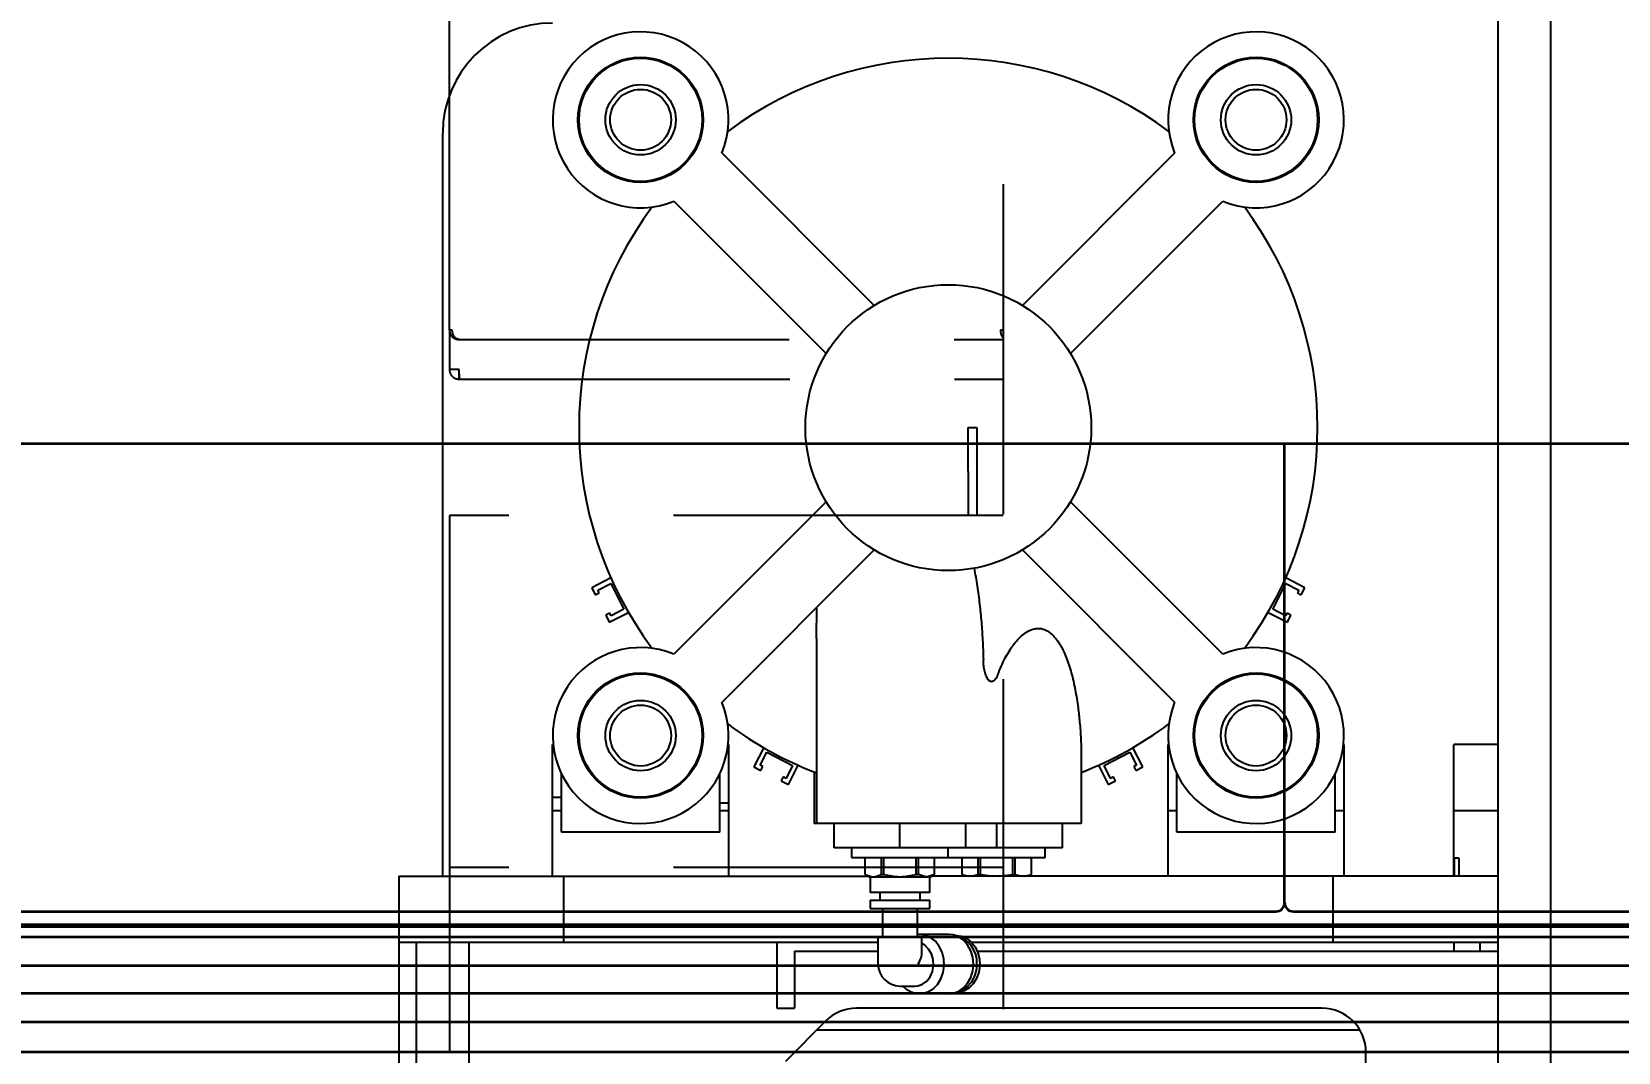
# Model space of a CAD drawing. Header units: inches. Extents: x 16559 to 58559, y 6500 to 36200.
# Drawn here: x 34559.6 to 34920.5, y 29942.3 to 30174.3 of the extents above; entities that cross this region are included whole.
import ezdxf

# ---------------------------------------------------------------- set-up
doc = ezdxf.new("R2010")
doc.units = ezdxf.units.IN
doc.header["$LTSCALE"] = 300
doc.linetypes.add('NASCOSTA', pattern=[0.375, 0.25, -0.125])
doc.layers.add('GUIDE', color=4, linetype='Continuous', lineweight=35)
for name, color, linetype in [('MACCHINA', 40, 'Continuous'), ('MORSE', 41, 'Continuous'), ('QUOTE', 7, 'Continuous')]:
    doc.layers.add(name, color=color, linetype=linetype)
doc.styles.get("Standard").update_dxf_attribs({"font": 'romans.shx'})
doc.dimstyles.new('sc1a100', dxfattribs={"dimscale": 100, "dimtxt": 3, "dimasz": 3, "dimexe": 0, "dimexo": 0, "dimgap": 1, "dimtad": 1, "dimzin": 12, "dimdsep": 46, "dimtxsty": 'Standard', "dimblk": 'CLOSEDBLANK', "dimcen": 1, "dimclrd": 253, "dimclre": 253, "dimclrt": 2, "dimadec": 0, "dimazin": 3, "dimtfac": 1, "dimtmove": 0, "dimatfit": 1, "dimldrblk": 'CLOSEDBLANK', "dimfxl": 1, "dimtolj": 1, "dimtzin": 0, "dimarcsym": 0})

# ---------------------------------------------------------------- blocks, each defined once
blk = doc.blocks.new('A$C17fb79fa')
at = {"layer": 'GUIDE'}
for p, q in [((2000, 413.29), (0, 413.29)), ((4000, 413.29), (2000, 413.29)), ((2000, 413.05), (2000, 413.29)), ((2000, 349.36), (2000, 413.05)), ((2000, 345.6), (2000, 349.36)), ((2000, 309), (2000, 345.6)), ((2, 307), (1998, 307)), ((2002, 307), (3998, 307)), ((4000, 304), (0, 304)), ((4000, 303.5), (0, 303.5)), ((4000, 301.14), (0, 301.14)), ((4000, 294.64), (0, 294.64)), ((4000, 288.36), (0, 288.36)), ((4000, 281.86), (0, 281.86)), ((4000, 275), (0, 275))]:
    blk.add_line(p, q, dxfattribs=at)
for centre, start, end in [((1998, 309), 270, 0), ((2002, 309), 180, 270)]:
    blk.add_arc(centre, 2, start, end, dxfattribs=at)
blk = doc.blocks.new('A$C35a7cedc1')
at = {"layer": 'MORSE'}
for p, q in [((60.5, -80), (60.5, -689)), ((48.5, -150), (48.5, -699.5)), ((-191.5, -357), (-191.5, -188)), ((-93.34, -227.2), (-127.98, -192.56)), ((-25.02, -192.56), (-59.66, -227.2)), ((-138.94, -203.52), (-104.3, -238.16)), ((-48.7, -238.16), (-14.06, -203.52)), ((-104.3, -271.84), (-138.94, -306.48)), ((-14.06, -306.48), (-48.7, -271.84)), ((-127.98, -317.44), (-93.34, -282.8)), ((-59.66, -282.8), (-25.02, -317.44)), ((-153.24, -289.16), (-157.62, -291.39)), ((-157.62, -291.39), (-156.8, -293)), ((-156.23, -291.92), (-153.29, -290.42)), ((-155.91, -292.54), (-156.23, -291.92)), ((-153.29, -290.42), (-150.29, -296.3)), ((-2.71, -296.3), (0.29, -290.42)), ((4.62, -291.39), (0.24, -289.16)), ((0.29, -290.42), (3.23, -291.92)), ((3.23, -291.92), (2.91, -292.54)), ((3.8, -293), (4.62, -291.39)), ((-156.8, -293), (-155.91, -292.54)), ((-106.5, -302.91), (-106.38, -295.84)), ((2.91, -292.54), (3.8, -293)), ((-153.55, -297.18), (-154.44, -297.63)), ((-154.44, -297.63), (-153.62, -299.23)), ((-153.62, -299.23), (-149.24, -297)), ((-153.23, -297.8), (-153.55, -297.18)), ((-150.29, -296.3), (-153.23, -297.8)), ((-3.76, -297), (0.62, -299.23)), ((0.23, -297.8), (-2.71, -296.3)), ((0.55, -297.18), (0.23, -297.8)), ((1.44, -297.63), (0.55, -297.18)), ((0.62, -299.23), (1.44, -297.63)), ((-106.5, -302.91), (-106.5, -345)), ((-166.5, -357), (-166.5, -327)), ((-166.4, -327), (-166.5, -327)), ((-126.5, -327), (-126.6, -327)), ((-126.5, -327), (-126.5, -357)), ((-118.5, -327.74), (-120.73, -332.12)), ((-32.27, -332.12), (-34.5, -327.74)), ((-26.4, -327), (-26.5, -327)), ((-26.5, -357), (-26.5, -327)), ((13.5, -327), (13.4, -327)), ((13.5, -327), (13.5, -357)), ((48.5, -327), (38.5, -327)), ((38.5, -357), (38.5, -327)), ((-119.3, -331.73), (-117.8, -328.79)), ((-118.68, -332.05), (-119.3, -331.73)), ((-117.8, -328.79), (-111.92, -331.79)), ((-111.92, -331.79), (-113.42, -334.73)), ((-112.89, -336.12), (-110.66, -331.74)), ((-46.25, -330.41), (-46.25, -345)), ((-42.34, -331.74), (-40.11, -336.12)), ((-41.08, -331.79), (-35.2, -328.79)), ((-39.58, -334.73), (-41.08, -331.79)), ((-35.2, -328.79), (-33.7, -331.73)), ((-33.7, -331.73), (-34.32, -332.05)), ((-164.5, -347), (-164.5, -333.72)), ((-128.5, -347), (-128.5, -333.72)), ((-120.73, -332.12), (-119.13, -332.94)), ((-119.13, -332.94), (-118.68, -332.05)), ((-114.04, -334.41), (-114.5, -335.3)), ((-114.5, -335.3), (-112.89, -336.12)), ((-113.42, -334.73), (-114.04, -334.41)), ((-107, -333.27), (-107, -345)), ((-40.11, -336.12), (-38.5, -335.3)), ((-38.96, -334.41), (-39.58, -334.73)), ((-38.5, -335.3), (-38.96, -334.41)), ((-34.32, -332.05), (-33.87, -332.94)), ((-33.87, -332.94), (-32.27, -332.12)), ((-24.5, -347), (-24.5, -333.72)), ((11.5, -347), (11.5, -333.72)), ((-166.5, -339), (-164.5, -339)), ((-166.5, -342), (-164.5, -342)), ((-126.5, -340.4), (-128.5, -340.4)), ((-128.5, -342), (-126.5, -342)), ((-26.5, -342), (-24.5, -342)), ((11.5, -342), (13.5, -342)), ((38.5, -342), (48.5, -342)), ((-46.25, -345), (-107, -345)), ((-102.5, -350.5), (-102.5, -345)), ((-87.5, -350.5), (-87.5, -345)), ((-72.5, -350.5), (-72.5, -345)), ((-65.5, -350.5), (-65.5, -345)), ((-50.5, -350.5), (-50.5, -345)), ((-128.5, -347), (-164.5, -347)), ((11.5, -347), (-24.5, -347)), ((-50.5, -350.5), (-102.5, -350.5)), ((-98.5, -350.5), (-98.5, -352.7)), ((-98.5, -352.7), (-54.5, -352.7)), ((-95.39, -356.56), (-95.39, -352.7)), ((-91.73, -356.56), (-91.73, -352.7)), ((-91.16, -356.56), (-91.16, -352.7)), ((-83.84, -356.56), (-83.84, -352.7)), ((-83.27, -356.56), (-83.27, -352.7)), ((-79.61, -356.56), (-79.61, -352.7)), ((-76.5, -352.7), (-76.5, -350.5)), ((-73.4, -352.7), (-73.4, -356.56)), ((-69.73, -356.56), (-69.73, -352.7)), ((-69.16, -356.56), (-69.16, -352.7)), ((-61.84, -356.56), (-61.84, -352.7)), ((-61.27, -356.56), (-61.27, -352.7)), ((-57.61, -356.56), (-57.61, -352.7)), ((-54.5, -352.7), (-54.5, -350.5)), ((39.65, -352.87), (38.5, -352.87)), ((38.65, -357), (38.65, -352.87)), ((39.65, -352.87), (39.65, -357)), ((-201.5, -357), (-94.65, -357)), ((-201.5, -357), (-201.5, -502.5)), ((-164, -357), (-164, -372)), ((-95.4, -356.56), (-94.3, -357.2)), ((-95.4, -356.56), (-95.39, -356.56)), ((-94.3, -357.2), (-94.3, -360.7)), ((-80.7, -357.2), (-94.3, -357.2)), ((-91.73, -356.56), (-91.16, -356.56)), ((-83.84, -356.56), (-83.27, -356.56)), ((-80.7, -357.2), (-79.6, -356.56)), ((-80.7, -360.7), (-80.7, -357.2)), ((48.5, -357), (-80.35, -357)), ((-79.61, -356.56), (-79.6, -356.56)), ((-73.4, -356.56), (-72.65, -357)), ((-73.4, -356.56), (-73.39, -356.56)), ((-73.39, -356.56), (-71.86, -357)), ((-71.27, -357), (-69.73, -356.56)), ((-69.73, -356.56), (-69.16, -356.56)), ((-69.16, -356.56), (-66.11, -357)), ((-64.91, -357), (-61.84, -356.56)), ((-61.84, -356.56), (-61.27, -356.56)), ((-61.27, -356.56), (-59.74, -357)), ((-59.14, -357), (-57.61, -356.56)), ((-58.35, -357), (-57.6, -356.56)), ((-57.61, -356.56), (-57.6, -356.56)), ((11, -357), (11, -372)), ((-80.7, -360.7), (-94.3, -360.7)), ((-92.1, -360.7), (-92.1, -362.4)), ((-82.9, -362.4), (-82.9, -360.7)), ((-94.3, -362.4), (-94.3, -364.3)), ((-94.3, -362.4), (-80.7, -362.4)), ((-94.3, -364.3), (-80.7, -364.3)), ((-91.5, -364.3), (-91.5, -370.7)), ((-83.5, -370.7), (-83.5, -364.3)), ((-80.7, -364.3), (-80.7, -362.4)), ((-92.5, -370.7), (-92.5, -376.95)), ((-92.5, -370.7), (-82.5, -370.7)), ((-83.06, -370.2), (-83.5, -370.22)), ((-76.41, -370.2), (-83.06, -370.2)), ((-82.5, -374.18), (-82.5, -370.7)), ((-74.75, -370.45), (-74.89, -370.45)), ((-201.5, -372), (-92.5, -372)), ((-197.5, -689), (-197.5, -372)), ((-185.5, -689), (-185.5, -372)), ((-115.5, -372), (-115.5, -387)), ((-111.5, -374), (-111.5, -387)), ((-111.5, -374), (-92.5, -374)), ((-71.24, -372), (48.5, -372)), ((-69.93, -374), (48.5, -374)), ((38.5, -372), (38.5, -374)), ((44.5, -374), (44.5, -372)), ((-87.5, -381.95), (-84.03, -381.95)), ((-74.89, -383.45), (-74.75, -383.45)), ((-115.5, -387), (-111.5, -387)), ((8.5, -387), (-97.36, -387)), ((-104.43, -389.93), (-113.57, -399.07)), ((17.16, -392), (-106.5, -392)), ((18.5, -397), (-111.5, -397)), ((18.5, -481.83), (18.5, -397))]:
    blk.add_line(p, q, dxfattribs=at)
at = {"layer": 'MORSE', "flags": 128}
for points in [[(-82.41, -383.65), (-81.14, -383.29), (-79.98, -382.59), (-78.98, -381.58), (-78.2, -380.32), (-77.68, -378.89), (-77.46, -377.34), (-77.53, -375.78), (-77.91, -374.28), (-78.56, -372.92), (-79.45, -371.78), (-80.54, -370.92), (-81.77, -370.38), (-83.06, -370.2)], [(-70.79, -376.95), (-70.94, -375.39), (-71.39, -373.92), (-72.1, -372.61), (-73.05, -371.54), (-74.18, -370.75), (-75.43, -370.3), (-76.41, -370.2)], [(-74.75, -370.45), (-73.5, -370.63), (-72.32, -371.14), (-71.27, -371.97), (-70.41, -373.07), (-69.78, -374.38), (-69.42, -375.82), (-69.35, -377.33), (-69.56, -378.81), (-70.06, -380.2), (-70.81, -381.41), (-71.77, -382.38), (-72.9, -383.06), (-74.12, -383.41), (-74.75, -383.45)], [(-84.03, -381.95), (-83.47, -381.9), (-82.38, -381.54), (-81.41, -380.83), (-80.63, -379.83), (-80.11, -378.62), (-79.88, -377.29), (-79.96, -375.93), (-80.34, -374.65), (-80.99, -373.54), (-81.87, -372.68), (-82.5, -372.3)], [(-74.18, -383.15), (-73.05, -382.36), (-72.1, -381.29), (-71.39, -379.98), (-70.94, -378.51), (-70.79, -376.95)], [(-70.03, -376.95), (-70.17, -378.45), (-70.6, -379.87), (-71.29, -381.13), (-72.21, -382.16), (-73.29, -382.92)], [(-86.84, -381.95), (-86.15, -382.59), (-84.98, -383.29), (-83.71, -383.65), (-76.41, -383.7)], [(-76.41, -383.7), (-75.43, -383.6), (-73.29, -382.92)], [(-74.5, -383.35), (-74.74, -383.4)]]:
    blk.add_lwpolyline(points, dxfattribs=at)
at = {"layer": 'MORSE'}
for centre, radius in [((-146.5, -185), 14.25), ((-146.5, -185), 14), ((-6.5, -185), 14.25), ((-6.5, -185), 14), ((-146.5, -185), 8), ((-146.5, -185), 6.92), ((-6.5, -185), 8), ((-6.5, -185), 6.92), ((-76.5, -255), 32.5), ((-146.5, -325), 14.25), ((-146.5, -325), 14), ((-6.5, -325), 14.25), ((-6.5, -325), 14), ((-146.5, -325), 8), ((-6.5, -325), 8), ((-146.5, -325), 6.92), ((-6.5, -325), 6.92)]:
    blk.add_circle(centre, radius, dxfattribs=at)
for centre, radius, start, end in [((-166.5, -188), 25, 90, 180), ((-146.5, -185), 20, 337.799, 292.201), ((-6.5, -185), 20, 247.799, 202.201), ((-76.5, -255), 84, 53.3227, 126.6773), ((-76.5, -255), 84, 143.3227, 216.6773), ((-76.5, -255), 84, 323.3227, 36.6773), ((-146.5, -325), 20, 67.799, 22.201), ((-6.5, -325), 20, 157.799, 112.201), ((-76.5, -255), 84, 233.3227, 249.0752), ((-76.5, -255), 84, 291.1075, 306.6773), ((-76.24, -376.55), 6.23, 356.2879, 76.0512), ((-87.5, -376.95), 5, 180, 270), ((-97.36, -397), 10, 90, 135), ((8.5, -397), 10, 0, 90)]:
    blk.add_arc(centre, radius, start, end, dxfattribs=at)
blk.add_ellipse((-87.5, -376.95), major_axis=(4.41, 4.41), ratio=0.535184, start_param=5.203786, end_param=5.791788, dxfattribs=at)
for points, knots in [([(-70.63, -286.97), (-70.39, -288.32), (-69.9, -291.03), (-69.37, -295.11), (-68.96, -299.19), (-68.67, -303.42), (-68.58, -306.3), (-68.53, -307.82)], [0, 0, 0, 0, 0.1964179, 0.3941933, 0.5880299, 0.7818336, 1, 1, 1, 1]), ([(-65.24, -311.15), (-64.97, -310.49), (-64.46, -309.21), (-63.58, -307.39), (-62.67, -305.81), (-61.75, -304.43), (-60.78, -303.23), (-59.68, -302.14), (-58.4, -301.22), (-57.15, -300.72), (-56.1, -300.6), (-55.1, -300.69), (-54.16, -301.06), (-53.32, -301.63), (-52.58, -302.29), (-51.76, -303.27), (-50.97, -304.49), (-50.28, -305.83), (-49.4, -307.86), (-48.46, -310.78), (-47.59, -314.62), (-46.99, -318.37), (-46.58, -322.13), (-46.31, -326.05), (-46.27, -328.88), (-46.25, -330.41)], [0, 0, 0, 0, 0.044575, 0.086173, 0.125097, 0.1576, 0.187698, 0.219265, 0.250837, 0.282237, 0.298096, 0.31385, 0.343105, 0.359284, 0.376925, 0.406095, 0.439788, 0.46923, 0.502267, 0.580263, 0.664094, 0.751528, 0.820825, 0.90356, 1, 1, 1, 1]), ([(-65.24, -311.15), (-65.3, -311.31), (-65.43, -311.62), (-65.68, -312.07), (-65.94, -312.4), (-66.21, -312.61), (-66.42, -312.72), (-66.65, -312.76), (-66.89, -312.72), (-67.13, -312.6), (-67.38, -312.38), (-67.63, -312.04), (-67.96, -311.4), (-68.25, -310.44), (-68.47, -309.17), (-68.51, -308.29), (-68.53, -307.82)], [0, 0, 0, 0, 0.067817, 0.125393, 0.196658, 0.225676, 0.251248, 0.279989, 0.308746, 0.3404, 0.37716, 0.433264, 0.502387, 0.655337, 0.820858, 1, 1, 1, 1]), ([(-95.39, -356.56), (-94.78, -356.82), (-93.56, -357.34), (-92.34, -356.83), (-91.73, -356.56)], [0, 0, 0, 0, 0.498448, 1, 1, 1, 1]), ([(-91.16, -356.56), (-89.95, -356.82), (-87.5, -357.34), (-85.06, -356.83), (-83.84, -356.56)], [0, 0, 0, 0, 0.498448, 1, 1, 1, 1]), ([(-79.61, -356.56), (-80.22, -356.82), (-81.44, -357.34), (-82.66, -356.82), (-83.27, -356.56)], [0, 0, 0, 0, 0.499966, 1, 1, 1, 1])]:
    blk.add_open_spline(points, degree=3, knots=knots, dxfattribs=at)
blk = doc.blocks.new('_ClosedBlank')
at = {"color": 0, "linetype": 'ByBlock', "lineweight": -2}
for p, q in [((-1, 0.1667), (0, 0)), ((-1, 0.1667), (-1, -0.1667)), ((0, 0), (-1, -0.1667))]:
    blk.add_line(p, q, dxfattribs=at)
blk = doc.blocks.new('*D31')
at = {"layer": 'Defpoints', "color": 0, "transparency": 16777216}
for p in [(36844.56, 34804.4), (22644.56, 29942.28), (36844.56, 29942.28)]:
    blk.add_point(p, dxfattribs=at)
at = {"layer": 'QUOTE', "color": 253, "lineweight": -2, "transparency": 16777216}
for p, q in [((22644.56, 29942.28), (22644.56, 34804.4)), ((22944.56, 34804.4), (36544.56, 34804.4)), ((36844.56, 29942.28), (36844.56, 34804.4))]:
    blk.add_line(p, q, dxfattribs=at)
at = {"layer": 'QUOTE', "color": 253, "lineweight": -2, "transparency": 16777216, "xscale": 300, "yscale": 300, "zscale": 300, "rotation": 180}
blk.add_blockref('_ClosedBlank', (22644.56, 34804.4), dxfattribs=at)
at = {"layer": 'QUOTE', "color": 253, "lineweight": -2, "transparency": 16777216, "xscale": 300, "yscale": 300, "zscale": 300}
blk.add_blockref('_ClosedBlank', (36844.56, 34804.4), dxfattribs=at)
at = {"layer": 'QUOTE', "color": 2, "transparency": 16777216, "insert": (29744.56, 35054.4), "char_height": 300, "attachment_point": 5}
blk.add_mtext('\\A1;B', dxfattribs=at)
blk = doc.blocks.new('A$C314b7af5')
at = {"layer": 'MACCHINA', "color": 254, "linetype": 'NASCOSTA', "lineweight": 25}
for p, q in [((-1090, -232.77), (-1090, 1712.83)), ((-964, 1712.83), (-964, -434.77)), ((-1090, -232.77), (-1089.36, -232.77)), ((-1090, -232.77), (-1090, -241.77)), ((-964.64, -232.77), (-964, -232.77)), ((-1087.8, -234.97), (-1087.69, -234.97)), ((-1087.69, -234.97), (-964, -234.97)), ((-1087.8, -241.77), (-1090, -241.77)), ((-1087.8, -243.97), (-1087.8, -241.97)), ((-1087.8, -243.97), (-1087.59, -243.97)), ((-1087.59, -243.97), (-964, -243.97)), ((-972, -254.97), (-970, -254.97)), ((-972, -264.97), (-972, -254.97)), ((-970, -254.97), (-970, -264.97)), ((-972, -264.97), (-972, -274.97)), ((-970, -264.97), (-970, -274.97)), ((-964, -274.97), (-1090, -274.97)), ((-1090, -274.97), (-1090, -282.97)), ((-1090, -282.97), (-1090, -346.97)), ((-1090, -346.97), (-1090, -354.97)), ((-1090, -354.97), (-1090, -394.31)), ((-964, -354.97), (-1090, -354.97)), ((-1090, -394.31), (-1090, -397.14))]:
    blk.add_line(p, q, dxfattribs=at)
for points in [[(-1090, -232.77), (-1089.97, -233.06), (-1089.9, -233.64), (-1089.39, -234.36), (-1088.66, -234.87), (-1088.09, -234.94), (-1087.8, -234.97)], [(-1087.69, -234.97), (-1087.9, -234.94), (-1088.33, -234.87), (-1088.87, -234.36), (-1089.26, -233.64), (-1089.32, -233.06), (-1089.36, -232.77)], [(-1090, -241.77), (-1089.97, -242.06), (-1089.9, -242.64), (-1089.39, -243.36), (-1088.66, -243.87), (-1088.09, -243.94), (-1087.8, -243.97)], [(-1088, -241.77), (-1088, -241.8), (-1087.99, -241.85), (-1087.94, -241.92), (-1087.88, -241.96), (-1087.83, -241.97), (-1087.8, -241.97)], [(-1087.59, -243.97), (-1087.61, -243.94), (-1087.64, -243.87), (-1087.69, -243.36), (-1087.75, -242.64), (-1087.78, -242.06), (-1087.8, -241.77)]]:
    blk.add_open_spline(points, degree=3, dxfattribs=at)
blk.add_open_spline([(-964.64, -232.77), (-964.63, -233.06), (-964.6, -233.63), (-964.34, -234.28), (-964.09, -234.5), (-964, -234.57)], degree=3, knots=[0, 0, 0, 0, 0.397282, 0.794564, 1, 1, 1, 1], dxfattribs=at)

msp = doc.modelspace()

# ---------------------------------------------------------------- block references
at = {"layer": 'GUIDE'}
msp.add_blockref('A$C17fb79fa', (32844.563, 29667.28), dxfattribs=at)
at = {"layer": 'MORSE'}
msp.add_blockref('A$C35a7cedc1', (34844.563, 30339.28), dxfattribs=at)
at = {"layer": 'QUOTE'}
msp.add_blockref('A$C314b7af5', (35744.565, 30339.28), dxfattribs=at)

# ---------------------------------------------------------------- dimensions: what is measured, and where the dimension line sits
dim = msp.add_linear_dim(base=(36844.563, 34804.405), p1=(22644.563, 29942.28), p2=(36844.563, 29942.28), text='B', dimstyle='sc1a100', dxfattribs=at)
dim.commit()
dim.dimension.update_dxf_attribs({"geometry": '*D31', "text_midpoint": (29744.563, 35054.405)})

doc.saveas('drawing.dxf')
